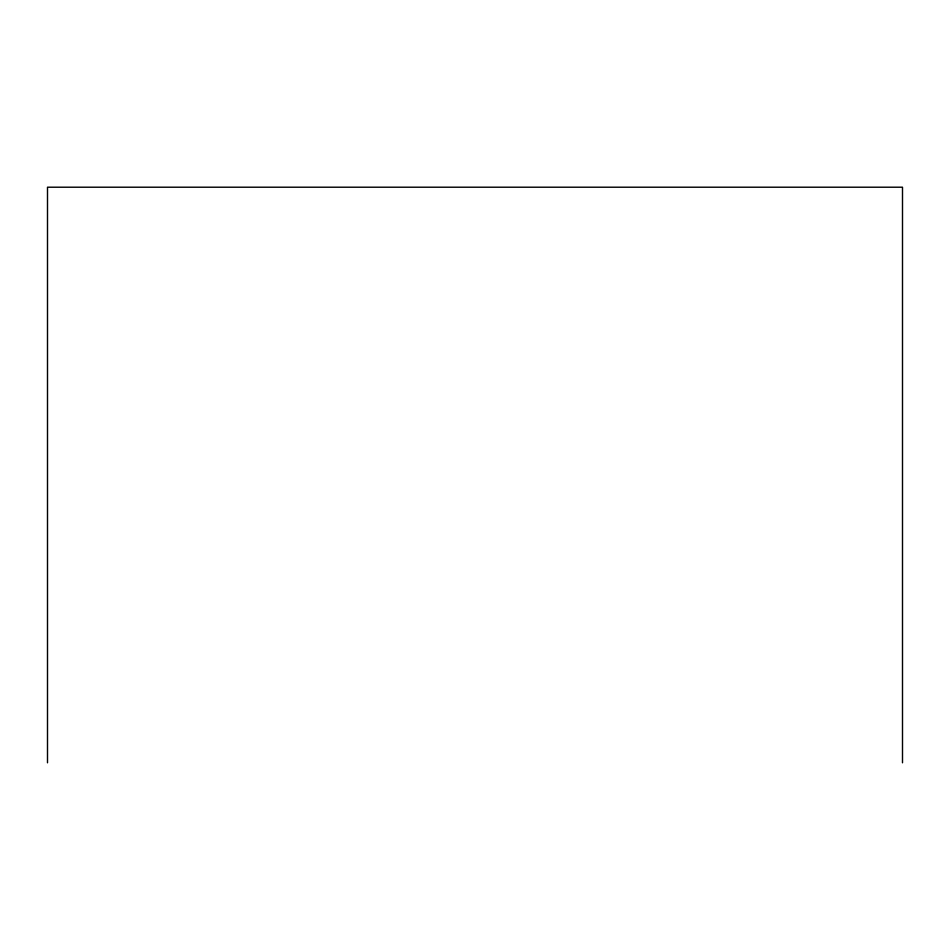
<?xml version="1.0" encoding="UTF-8"?>
<svg xmlns="http://www.w3.org/2000/svg" width="950" height="950" viewBox="0 0 950 950"><rect width="100%" height="100%" fill="white"/><g stroke="black" fill="none" stroke-linecap="round" stroke-linejoin="round"><path stroke-width="1.43" d="M902.5 762.791L902.5 187.209L47.5 187.209L47.5 762.791"/></g></svg>
